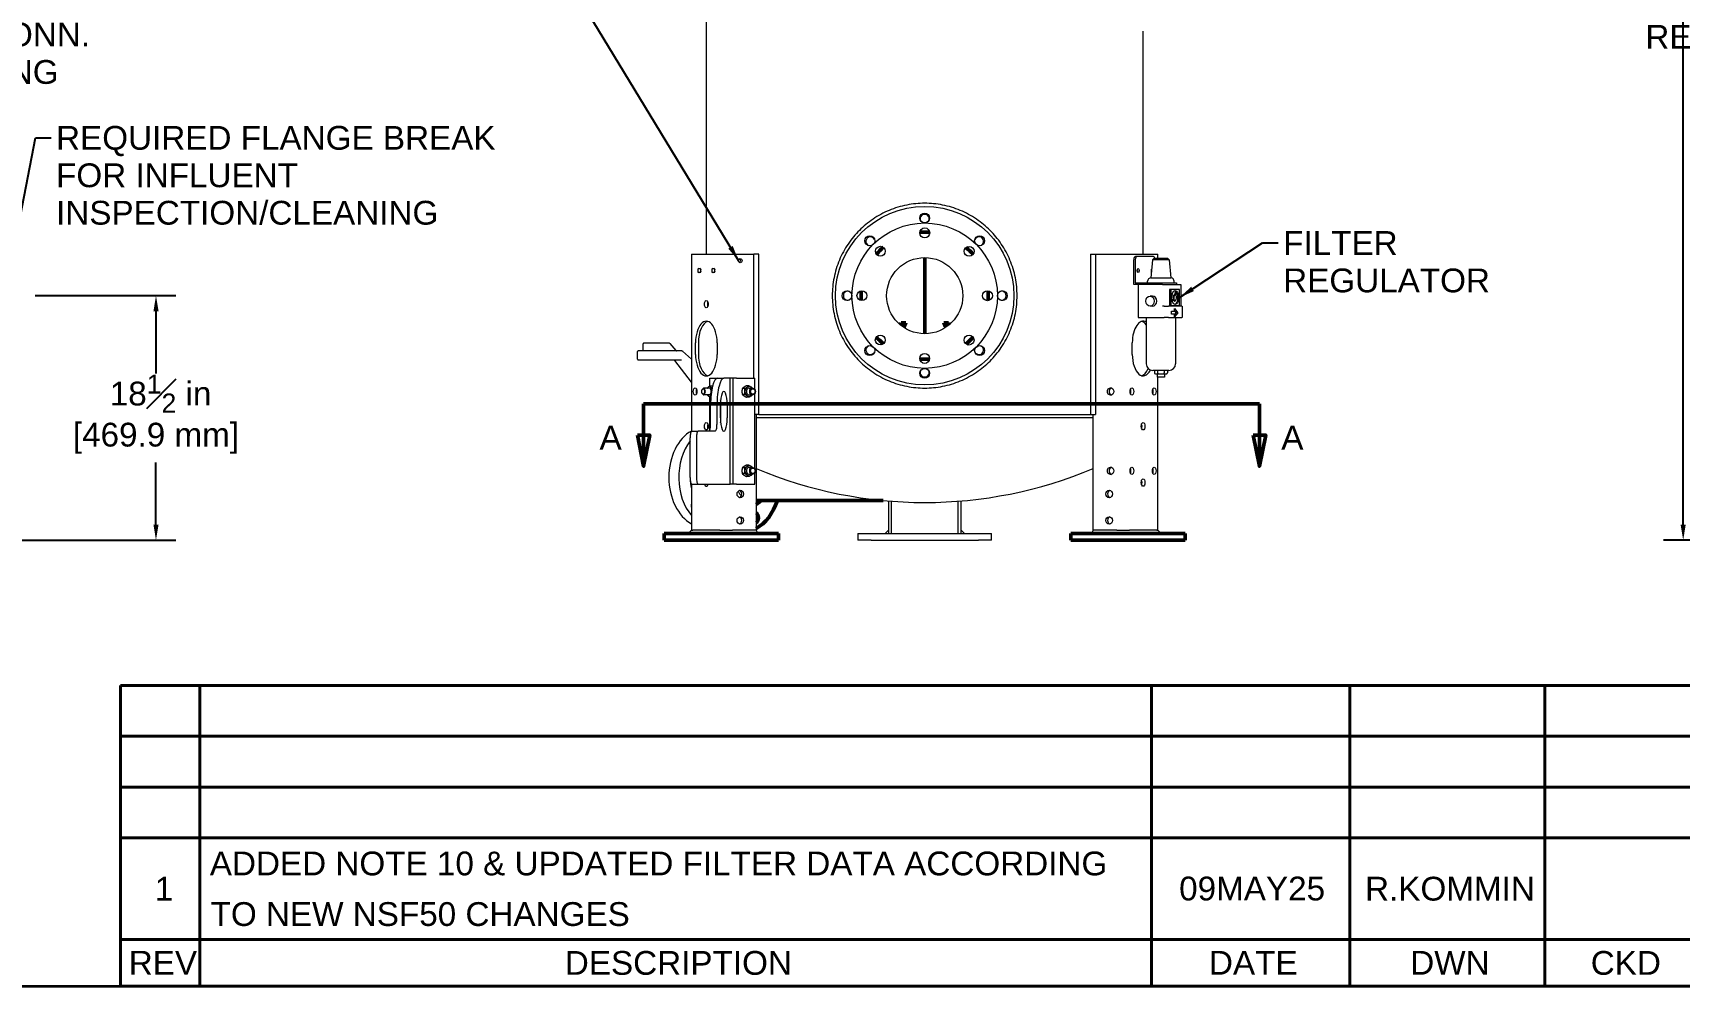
# Model space of a CAD drawing. Header units: inches. Extents: x 15 to 402, y 6 to 258.
# Drawn here: x 134 to 258.5, y 6 to 78.1 of the extents above; entities that cross this region are included whole.
import ezdxf

# ---------------------------------------------------------------- set-up
doc = ezdxf.new("R2010")
doc.units = ezdxf.units.IN
doc.header["$LTSCALE"] = 12
doc.header["$MEASUREMENT"] = 0
doc.linetypes.add('DOUBLE_DASH_CHAIN', pattern=[1.2403, 0.6614, -0.0827, 0.1654, -0.0827, 0.1654, -0.0827])
doc.layers.get('0').update_dxf_attribs({"lineweight": 25})
for name, color, linetype, lineweight in [('Border', 7, 'Continuous', 35), ('Dimension (ANSI)', 7, 'Continuous', 25), ('Section Line', 7, 'DOUBLE_DASH_CHAIN', 50), ('Symbol', 7, 'Continuous', 25), ('Symbol (ANSI)', 7, 'Continuous', 25), ('Visible (ANSI)', 7, 'Continuous', 50)]:
    doc.layers.add(name, color=color, linetype=linetype, lineweight=lineweight)
doc.styles.add('MEMCOR Medium', font='arial.ttf')
doc.dimstyles.new('Default (ANSI)', dxfattribs={"dimscale": 12, "dimtxt": 0.15, "dimasz": 0.098425, "dimexe": 0.125, "dimexo": 0.0625, "dimgap": 0.031496, "dimtad": 0, "dimtih": 1, "dimtoh": 1, "dimdec": 4, "dimrnd": 1e-08, "dimzin": 3, "dimdsep": 46, "dimlunit": 5, "dimtxsty": 'MEMCOR Medium', "dimcen": 0.09, "dimdle": 0.393701, "dimclrd": 256, "dimclre": 256, "dimclrt": 256, "dimadec": 0, "dimazin": 1, "dimtfac": 0.8, "dimtofl": 0, "dimtmove": 0, "dimatfit": 3, "dimfxl": 1, "dimfrac": 1, "dimtolj": 1, "dimtzin": 4, "dimlwd": -1, "dimlwe": -1, "dimarcsym": 0})
doc.dimstyles.new('Default (ANSI)$7', dxfattribs={"dimscale": 12, "dimtxt": 0.15, "dimasz": 0.098425, "dimexe": 0.125, "dimexo": 0.0625, "dimgap": 0.031496, "dimtad": 0, "dimtih": 1, "dimtoh": 1, "dimdec": 4, "dimrnd": 1e-08, "dimzin": 3, "dimdsep": 46, "dimlunit": 5, "dimtxsty": 'MEMCOR Medium', "dimcen": 0.09, "dimdle": 0.393701, "dimclrd": 256, "dimclre": 256, "dimclrt": 256, "dimadec": 0, "dimazin": 1, "dimtfac": 0.8, "dimtofl": 0, "dimtmove": 0, "dimatfit": 3, "dimfxl": 1, "dimfrac": 1, "dimtolj": 1, "dimtzin": 4, "dimlwd": -1, "dimlwe": -1, "dimarcsym": 0})

# ---------------------------------------------------------------- blocks, each defined once
blk = doc.blocks.new('Borders 22x34_D')
at = {"layer": 'Border'}
blk.add_line((1.25, 0.5), (33.5, 0.5), dxfattribs=at)
blk = doc.blocks.new('*D24')
at = {"layer": 'Defpoints', "color": 0, "transparency": 16777216}
for p in [(133.43, 58.24), (143.31, 58.24), (93.26, 39.74)]:
    blk.add_point(p, dxfattribs=at)
at = {"layer": 'Dimension (ANSI)', "transparency": 16777216}
for p, q in [((134.18, 58.24), (144.81, 58.24)), ((143.31, 57.05), (143.31, 52.36)), ((143.31, 40.92), (143.31, 45.62)), ((94.01, 39.74), (144.81, 39.74))]:
    blk.add_line(p, q, dxfattribs=at)
for points in [[(143.12, 57.05), (143.51, 57.05), (143.31, 58.24)], [(143.12, 40.92), (143.51, 40.92), (143.31, 39.74)]]:
    blk.add_solid(points, dxfattribs=at)
at = {"layer": 'Dimension (ANSI)', "transparency": 16777216, "char_height": 1.8, "attachment_point": 5, "style": 'MEMCOR Medium'}
for s, insert in [('\\A1; 18{\\H0.8x;\\S1#2;} in', (143.31, 50.83)), ('\\A1;[469.9 mm]', (143.31, 47.45))]:
    blk.add_mtext(s, dxfattribs=dict(at, insert=insert))
blk = doc.blocks.new('2dTransSection0')
at = {"layer": 'Section Line', "linetype": 'DOUBLE_DASH_CHAIN', "ltscale": 0.48389}
blk.add_line((15.017, 4.171), (18.899, 4.171), dxfattribs=at)
at = {"layer": 'Section Line', "linetype": 'Continuous'}
for p, q in [((15.017, 4.171), (15.298, 4.171)), ((15.017, 4.171), (15.017, 3.974)), ((18.618, 4.171), (18.899, 4.171)), ((18.899, 4.171), (18.899, 3.974)), ((14.978, 3.974), (15.017, 3.777)), ((15.056, 3.974), (14.978, 3.974)), ((15.017, 3.974), (15.017, 3.777)), ((15.017, 3.777), (15.056, 3.974)), ((18.86, 3.974), (18.899, 3.777)), ((18.939, 3.974), (18.86, 3.974)), ((18.899, 3.974), (18.899, 3.777)), ((18.899, 3.777), (18.939, 3.974))]:
    blk.add_line(p, q, dxfattribs=at)
at = {"layer": 'Section Line', "linetype": 'Continuous', "flags": 128}
for points in [[(14.978, 3.974), (15.017, 3.777), (15.056, 3.974), (14.978, 3.974)], [(18.86, 3.974), (18.899, 3.777), (18.939, 3.974), (18.86, 3.974)]]:
    blk.add_lwpolyline(points, dxfattribs=at)
at = {"layer": 'Section Line'}
for points in [[(14.978, 3.974), (15.017, 3.777), (15.056, 3.974), (14.978, 3.974)], [(18.86, 3.974), (18.899, 3.777), (18.939, 3.974), (18.86, 3.974)]]:
    blk.add_solid(points, dxfattribs=at)
at = {"layer": 'Section Line', "char_height": 0.15, "attachment_point": 7, "style": 'MEMCOR Medium'}
for insert in [(14.739, 3.883), (19.037, 3.883)]:
    blk.add_mtext('A', dxfattribs=dict(at, insert=insert))
blk = doc.blocks.new('*D27')
at = {"layer": 'Defpoints', "color": 0, "transparency": 16777216}
for p in [(306.86, 130.49), (258.85, 39.74), (286.66, 39.74)]:
    blk.add_point(p, dxfattribs=at)
at = {"layer": 'Dimension (ANSI)', "transparency": 16777216}
for p, q in [((306.11, 130.49), (257.35, 130.49)), ((258.85, 129.31), (258.85, 91.26)), ((258.85, 40.92), (258.85, 78.97)), ((285.91, 39.74), (257.35, 39.74))]:
    blk.add_line(p, q, dxfattribs=at)
for points in [[(258.65, 129.31), (259.04, 129.31), (258.85, 130.49)], [(258.65, 40.92), (259.04, 40.92), (258.85, 39.74)]]:
    blk.add_solid(points, dxfattribs=at)
at = {"layer": 'Dimension (ANSI)', "transparency": 16777216, "char_height": 1.8, "attachment_point": 5, "style": 'MEMCOR Medium'}
for s, insert in [('\\A1; \\fArial|b0|i0;90{\\H0.8x;\\S3#4;} in', (258.85, 86.96)), ('\\A1;[2305.2 mm]{\\P\\fArial|b0|i0;SHIPPING HEIGHT\\P\\fArial|b0|i0;REF.}', (258.85, 80.82))]:
    blk.add_mtext(s, dxfattribs=dict(at, insert=insert))
blk = doc.blocks.new('REVISION HISTORY')
at = {"layer": 'Symbol', "lineweight": 40}
for p, q in [((11.719, 2.395), (22.812, 2.395)), ((11.719, 2.395), (11.719, 0.794)), ((12.219, 2.395), (12.219, 0.794)), ((18.219, 2.395), (18.219, 0.794)), ((19.469, 2.395), (19.469, 0.794)), ((20.699, 2.395), (20.699, 0.794)), ((11.719, 2.075), (22.812, 2.075)), ((11.719, 1.755), (22.812, 1.755)), ((11.719, 1.434), (22.812, 1.434)), ((11.719, 0.794), (22.812, 0.794)), ((11.719, 0.5), (11.719, 0.794)), ((12.219, 0.5), (12.219, 0.794)), ((18.219, 0.5), (18.219, 0.794)), ((19.469, 0.5), (19.469, 0.794)), ((20.699, 0.5), (20.699, 0.794)), ((11.719, 0.5), (22.812, 0.5))]:
    blk.add_line(p, q, dxfattribs=at)
at = {"layer": 'Symbol', "char_height": 0.15, "attachment_point": 7, "style": 'MEMCOR Medium'}
for s, insert in [('ADDED NOTE 10 & UPDATED FILTER DATA ACCORDING ', (12.282, 1.196)), ('1', (11.935, 1.039)), ('09MAY25', (18.393, 1.038)), ('R.KOMMIN', (19.565, 1.037)), ('TO NEW NSF50 CHANGES', (12.287, 0.877)), ('REV', (11.771, 0.572)), ('DESCRIPTION', (14.52, 0.569)), ('DATE', (18.581, 0.572)), ('DWN', (19.85, 0.572)), ('CKD', (20.988, 0.569))]:
    blk.add_mtext(s, dxfattribs=dict(at, insert=insert))

msp = doc.modelspace()

# ---------------------------------------------------------------- linework, layer by layer
at = {"layer": 'Visible (ANSI)', "linetype": 'Continuous', "lineweight": 18}
for p, q in [((184.96658, 61.38586), (184.96658, 113.98586)), ((217.96721, 78.23586), (217.96721, 61.38586)), ((183.82425, 61.38586), (183.91669, 61.38586)), ((183.82425, 61.38586), (183.82425, 47.97779)), ((183.91669, 61.38586), (185.97669, 61.38586)), ((185.97669, 61.38586), (186.91925, 61.38586)), ((186.91925, 61.38586), (188.53556, 61.38586)), ((188.91285, 61.38586), (188.53556, 61.38586)), ((188.53556, 51.98586), (188.53556, 61.38586)), ((188.91285, 49.23586), (188.91285, 61.38586)), ((214.02094, 61.38586), (214.39824, 61.38586)), ((214.02094, 61.38586), (214.02094, 49.23586)), ((214.39824, 61.38586), (216.01454, 61.38586)), ((214.39824, 61.38586), (214.39824, 49.23586)), ((216.01454, 61.38586), (216.9571, 61.38586)), ((216.9571, 61.38586), (219.0171, 61.38586)), ((217.5191, 61.19836), (217.41085, 61.19836)), ((218.7691, 61.19836), (217.5191, 61.19836)), ((218.83489, 61.07336), (218.69951, 60.9488)), ((218.83489, 61.07336), (219.83489, 61.07336)), ((219.0171, 61.38586), (219.10954, 61.38586)), ((219.10954, 61.07336), (219.10954, 61.38586)), ((219.83489, 61.07336), (219.97027, 60.9488)), ((184.36919, 60.29086), (184.46419, 60.29086)), ((184.46419, 59.98086), (184.36919, 59.98086)), ((185.42919, 60.29086), (185.52419, 60.29086)), ((185.52419, 59.98086), (185.42919, 59.98086)), ((217.28585, 59.07336), (217.28585, 60.94836)), ((217.3941, 60.94836), (217.3941, 59.19836)), ((218.69951, 60.9488), (218.58489, 59.57336)), ((219.97027, 60.9488), (218.69951, 60.9488)), ((219.97027, 60.9488), (220.08489, 59.57336)), ((218.26013, 59.07336), (217.28585, 59.07336)), ((217.3941, 59.19836), (218.26013, 59.19836)), ((217.62736, 59.07336), (217.62736, 56.57336)), ((218.26013, 59.19836), (220.51013, 59.19836)), ((219.1032, 59.07336), (218.26013, 59.07336)), ((218.33489, 59.19836), (218.33489, 59.32336)), ((218.58489, 59.57336), (220.08489, 59.57336)), ((219.46766, 59.07336), (219.1032, 59.07336)), ((219.46766, 59.07336), (219.80917, 59.07336)), ((219.80917, 59.07336), (220.30917, 59.07336)), ((219.98089, 58.69717), (219.98089, 57.49537)), ((220.08915, 58.69717), (219.98089, 58.69717)), ((220.74569, 58.69717), (220.08915, 58.69717)), ((220.08915, 58.69717), (220.08915, 57.49537)), ((220.30917, 59.07336), (220.80917, 59.07336)), ((220.33489, 59.19836), (220.33489, 59.32336)), ((220.51013, 59.19836), (220.51013, 59.07336)), ((220.74569, 57.49537), (220.74569, 58.69717)), ((220.80917, 59.07336), (220.84266, 59.07336)), ((220.84266, 59.07336), (220.84266, 57.45317)), ((218.70989, 58.19836), (218.51339, 58.19836)), ((218.70989, 57.44836), (218.51339, 57.44836)), ((219.57591, 57.45317), (219.46766, 57.45317)), ((219.57591, 57.45317), (219.91742, 57.45317)), ((220.91742, 57.45317), (219.91742, 57.45317)), ((220.08915, 57.49537), (219.98089, 57.49537)), ((220.08915, 57.49537), (220.74569, 57.49537)), ((220.2574, 57.90263), (220.27817, 57.96872)), ((220.2574, 57.90263), (220.31153, 57.90263)), ((220.36971, 57.80959), (220.2574, 57.90263)), ((220.27817, 57.96872), (220.3323, 57.96872)), ((220.31153, 57.90263), (220.3323, 57.96872)), ((220.42383, 57.80959), (220.31153, 57.90263)), ((220.36329, 58.30899), (220.41742, 58.30899)), ((220.36971, 57.80959), (220.42383, 57.80959)), ((220.3851, 58.30899), (220.45038, 58.51675)), ((220.43251, 57.8857), (220.42383, 57.80959)), ((220.43796, 58.30499), (220.5045, 58.51675)), ((220.45038, 58.51675), (220.5045, 58.51675)), ((220.5045, 58.51675), (220.47669, 58.27291)), ((220.91742, 57.45317), (220.95091, 57.45317)), ((220.95091, 57.45317), (220.95091, 56.57336)), ((217.62736, 56.57336), (219.57591, 56.57336)), ((218.22711, 56.57336), (218.22711, 53.07336)), ((219.91742, 56.57336), (219.57591, 56.57336)), ((219.91742, 56.57336), (220.91742, 56.57336)), ((220.13114, 56.82878), (220.13114, 57.06795)), ((220.13114, 57.06795), (220.35448, 57.06795)), ((220.35448, 56.82878), (220.13114, 56.82878)), ((220.35448, 57.06795), (220.35448, 57.25576)), ((220.35448, 57.25576), (220.60827, 56.94836)), ((220.50002, 56.94836), (220.35448, 57.12464)), ((220.60827, 56.94836), (220.35448, 56.64097)), ((220.35448, 56.77209), (220.50002, 56.94836)), ((220.35448, 56.64097), (220.35448, 56.82878)), ((220.44267, 56.57336), (220.44267, 53.07336)), ((220.60827, 56.94836), (220.50002, 56.94836)), ((220.95091, 56.57336), (220.91742, 56.57336)), ((179.71781, 53.94471), (179.71781, 53.49471)), ((180.37532, 54.06971), (179.82377, 54.06971)), ((180.16031, 54.08971), (180.16031, 54.58471)), ((180.58215, 54.64471), (180.21445, 54.64471)), ((183.0893, 54.06971), (180.37532, 54.06971)), ((182.16105, 54.64471), (180.58215, 54.64471)), ((182.66335, 54.07682), (182.20072, 54.6258)), ((183.82425, 53.43216), (183.15469, 54.04362)), ((184.13169, 53.79586), (184.13169, 54.67586)), ((184.3482, 54.67586), (184.3482, 53.79586)), ((185.76169, 54.67586), (185.76169, 53.79586)), ((217.1721, 53.79586), (217.1721, 54.67586)), ((179.82377, 53.36971), (180.37532, 53.36971)), ((180.37532, 53.36971), (183.08053, 53.36971)), ((183.82425, 51.68981), (182.5704, 53.34374)), ((219.94267, 52.57336), (218.72711, 52.57336)), ((218.84297, 52.57336), (218.84297, 52.38586)), ((218.91514, 52.32336), (219.12501, 52.32336)), ((219.05364, 52.32336), (219.05364, 52.07336)), ((219.08893, 52.57336), (219.08893, 52.38586)), ((219.12501, 52.32336), (219.54477, 52.32336)), ((219.54477, 52.32336), (219.75464, 52.32336)), ((219.58085, 52.57336), (219.58085, 52.38586)), ((219.61614, 52.32336), (219.61614, 52.07336)), ((219.82681, 52.57336), (219.82681, 52.38586)), ((184.65163, 51.15148), (184.67888, 51.19001)), ((185.18828, 51.23586), (184.75103, 51.23586)), ((185.20119, 51.98586), (185.78855, 51.98586)), ((185.20119, 51.40696), (185.20119, 51.98586)), ((185.21721, 51.41888), (185.42746, 51.41888)), ((185.78855, 51.98586), (186.27152, 51.98586)), ((186.74979, 51.98586), (186.27152, 51.98586)), ((186.98438, 51.98586), (186.74979, 51.98586)), ((186.74979, 43.98586), (186.74979, 51.98586)), ((187.23061, 51.98586), (186.98438, 51.98586)), ((186.98438, 43.98586), (186.98438, 51.98586)), ((187.23061, 51.98586), (188.61625, 51.98586)), ((187.84923, 51.20237), (187.65872, 51.20237)), ((188.17399, 51.41888), (187.98348, 51.41888)), ((188.19069, 51.23586), (188.44314, 51.23586)), ((188.61625, 51.136), (188.61625, 51.98586)), ((219.61614, 52.07336), (219.05364, 52.07336)), ((219.10954, 40.48586), (219.10954, 52.07336)), ((184.65163, 50.82025), (184.67888, 50.78172)), ((185.18828, 50.73586), (184.75103, 50.73586)), ((185.20119, 48.04221), (185.20119, 50.56477)), ((185.21721, 50.55285), (185.29215, 50.55285)), ((185.27092, 48.48586), (185.27092, 49.98586)), ((185.75388, 49.98586), (185.75388, 48.48586)), ((186.0127, 48.98586), (186.0127, 49.98586)), ((186.04737, 48.98586), (186.04737, 49.98586)), ((186.53034, 49.98586), (186.53034, 48.98586)), ((187.84923, 50.76936), (187.65872, 50.76936)), ((188.17399, 50.55285), (187.98348, 50.55285)), ((188.19069, 50.73586), (188.44314, 50.73586)), ((188.61625, 45.136), (188.61625, 50.83573)), ((188.91285, 49.23586), (188.61625, 49.23586)), ((188.71717, 49.23586), (188.71717, 40.48586)), ((214.21662, 48.99086), (188.71717, 48.99086)), ((188.91285, 49.23586), (214.02094, 49.23586)), ((214.02094, 49.23586), (214.39824, 49.23586)), ((214.21662, 40.48586), (214.21662, 49.23586)), ((183.718, 44.48586), (183.718, 47.48586)), ((183.84741, 47.98586), (184.33037, 47.98586)), ((184.20096, 47.48586), (184.20096, 44.48586)), ((185.62447, 47.98586), (184.33037, 47.98586)), ((187.84923, 45.20237), (187.65872, 45.20237)), ((188.17399, 45.41888), (187.98348, 45.41888)), ((188.19069, 45.23586), (188.44314, 45.23586)), ((188.61625, 43.98586), (188.61625, 44.83573)), ((183.82425, 43.99394), (183.82425, 40.48586)), ((183.84741, 43.98586), (184.33037, 43.98586)), ((184.33037, 43.98586), (186.74979, 43.98586)), ((186.98438, 43.98586), (186.74979, 43.98586)), ((187.23061, 43.98586), (186.98438, 43.98586)), ((187.23061, 43.98586), (188.61625, 43.98586)), ((187.84923, 44.76936), (187.65872, 44.76936)), ((188.17399, 44.55285), (187.98348, 44.55285)), ((188.19069, 44.73586), (188.44314, 44.73586)), ((198.7169, 42.70131), (198.7169, 40.23586)), ((198.9669, 40.23586), (198.9669, 42.68125)), ((203.9669, 42.68125), (203.9669, 40.23586)), ((204.2169, 40.23586), (204.2169, 42.70131)), ((183.82425, 40.48586), (183.57425, 40.23586)), ((183.82425, 40.48586), (183.91669, 40.48586)), ((185.97669, 40.48586), (183.91669, 40.48586)), ((185.97669, 40.48586), (186.91925, 40.48586)), ((188.71717, 40.48586), (186.91925, 40.48586)), ((188.71717, 40.48586), (188.84217, 40.23586)), ((196.4094, 40.23586), (197.4094, 40.23586)), ((196.4094, 40.23586), (196.4094, 39.73586)), ((197.4094, 40.23586), (205.5294, 40.23586)), ((198.7169, 40.48586), (198.4669, 40.23586)), ((198.7169, 40.48586), (198.7169, 40.23586)), ((204.2169, 40.48586), (204.4669, 40.23586)), ((204.2169, 40.23586), (204.2169, 40.48586)), ((205.5294, 40.23586), (206.5294, 40.23586)), ((206.5294, 39.73586), (206.5294, 40.23586)), ((214.21662, 40.48586), (214.09162, 40.23586)), ((216.01454, 40.48586), (214.21662, 40.48586)), ((216.01454, 40.48586), (216.9571, 40.48586)), ((219.0171, 40.48586), (216.9571, 40.48586)), ((219.0171, 40.48586), (219.10954, 40.48586)), ((219.10954, 40.48586), (219.35954, 40.23586)), ((197.4094, 39.73586), (196.4094, 39.73586)), ((197.4094, 39.73586), (205.5294, 39.73586)), ((206.5294, 39.73586), (205.5294, 39.73586))]:
    msp.add_line(p, q, dxfattribs=at)
at = {"layer": 'Visible (ANSI)'}
for p, q in [((201.4669, 61.11636), (201.4669, 55.35536)), ((201.4669, 55.35536), (201.4669, 61.11636)), ((199.69047, 56.17058), (200.04614, 56.17058)), ((199.69047, 56.17058), (199.75719, 56.11601)), ((200.02343, 56.11601), (199.75719, 56.11601)), ((202.91438, 56.17058), (203.27006, 56.17058)), ((203.20334, 56.11601), (202.9371, 56.11601)), ((203.27006, 56.17058), (203.20334, 56.11601)), ((188.71717, 42.73586), (198.33313, 42.73586)), ((181.75306, 40.23586), (181.88704, 40.23586)), ((181.75306, 39.73586), (181.75306, 40.23586)), ((181.88704, 40.23586), (185.94704, 40.23586)), ((185.94704, 40.23586), (187.31306, 40.23586)), ((187.31306, 40.23586), (189.91114, 40.23586)), ((189.91114, 40.23586), (190.41114, 40.23586)), ((190.41114, 39.73586), (190.41114, 40.23586)), ((212.52015, 40.23586), (213.02015, 40.23586)), ((212.52015, 39.73586), (212.52015, 40.23586)), ((213.02015, 40.23586), (215.61823, 40.23586)), ((215.61823, 40.23586), (216.98426, 40.23586)), ((216.98426, 40.23586), (221.04426, 40.23586)), ((221.04426, 40.23586), (221.17823, 40.23586)), ((221.17823, 39.73586), (221.17823, 40.23586)), ((181.88704, 39.73586), (181.75306, 39.73586)), ((181.88704, 39.73586), (185.94704, 39.73586)), ((187.31306, 39.73586), (185.94704, 39.73586)), ((187.31306, 39.73586), (189.91114, 39.73586)), ((190.41114, 39.73586), (189.91114, 39.73586)), ((213.02015, 39.73586), (212.52015, 39.73586)), ((213.02015, 39.73586), (215.61823, 39.73586)), ((216.98426, 39.73586), (215.61823, 39.73586)), ((216.98426, 39.73586), (221.04426, 39.73586)), ((221.17823, 39.73586), (221.04426, 39.73586))]:
    msp.add_line(p, q, dxfattribs=at)
at = {"layer": 'Visible (ANSI)', "linetype": 'Continuous', "lineweight": 18}
for centre, radius in [((201.4669, 58.23586), 6.75), ((201.4669, 58.23586), 5.5), ((201.4669, 64.11086), 0.375), ((197.31265, 62.39012), 0.375), ((201.47022, 62.98586), 0.375), ((205.62115, 62.39012), 0.375), ((198.11049, 61.59697), 0.375), ((201.4669, 58.23586), 2.8805), ((204.828, 61.59227), 0.375), ((195.5919, 58.23586), 0.375), ((196.7169, 58.23919), 0.375), ((206.2169, 58.23254), 0.375), ((207.3419, 58.23586), 0.375), ((198.10579, 54.87946), 0.375), ((204.8233, 54.87476), 0.375), ((197.31265, 54.08161), 0.375), ((201.46358, 53.48586), 0.375), ((205.62115, 54.08161), 0.375), ((201.4669, 52.36086), 0.375)]:
    msp.add_circle(centre, radius, dxfattribs=at)
for centre, radius, start, end in [((201.4669, 64.04286), 0.34449, 338.2919622, 201.7080378), ((197.36073, 62.34203), 0.34449, 23.2919622, 246.7080378), ((205.57307, 62.34203), 0.34449, 293.2919622, 156.7080378), ((195.6599, 58.23586), 0.34449, 68.2919622, 291.7080378), ((207.2739, 58.23586), 0.34449, 248.2919622, 111.7080378), ((218.58489, 59.32336), 0.25, 90, 180), ((220.08489, 59.32336), 0.25, 0, 90), ((180.14031, 54.08971), 0.02, 270, 0), ((182.67865, 54.08971), 0.02, 220.1207402, 270), ((197.36073, 54.12969), 0.34449, 113.2919622, 336.7080378), ((205.57307, 54.12969), 0.34449, 203.2919622, 66.7080378), ((201.4669, 52.42886), 0.34449, 158.2919622, 21.7080378), ((218.72711, 53.07336), 0.5, 180, 270), ((219.94267, 53.07336), 0.5, 270, 0), ((201.4669, 75.39586), 32.81, 247.1330448, 292.8669552)]:
    msp.add_arc(centre, radius, start, end, dxfattribs=at)
at = {"layer": 'Visible (ANSI)'}
for start, end in [(85.5277962, 94.3920622), (130.5277962, 139.3920622), (40.5277962, 49.3920622), (175.5277962, 184.3920622), (355.5277962, 4.3920622), (220.5277962, 229.3920622), (310.5277962, 319.3920622), (265.5277962, 274.3920622)]:
    msp.add_arc((201.4669, 58.23586), 4.8125, start, end, dxfattribs=at)
at = {"layer": 'Visible (ANSI)', "linetype": 'Continuous', "lineweight": 18}
for centre, major_axis, ratio in [((187.51426, 60.88586), (0, -0.155), 0.866025404), ((217.61285, 60.13586), (0, -0.15625), 0.5), ((220.41742, 58.09627), (0, 0.52038), 0.5), ((184.94669, 57.59586), (0, -0.28), 0.5), ((218.51339, 57.82336), (0, 0.375), 0.866025404), ((184.10069, 50.98586), (0, -0.28), 0.5), ((184.71016, 50.98586), (0, 0.20282), 0.5), ((188.44314, 50.98586), (0, -0.25), 0.866025404), ((188.46673, 50.98586), (0, -0.20281), 0.866025404), ((215.52957, 50.98586), (0, 0.28), 0.866025404), ((217.1411, 50.98586), (0, -0.28), 0.5), ((218.8331, 50.98586), (0, -0.28), 0.5), ((184.94669, 48.35486), (0, -0.28), 0.5), ((217.9871, 48.35486), (0, -0.28), 0.5), ((188.44314, 44.98586), (0, -0.25), 0.866025404), ((188.46673, 44.98586), (0, -0.20281), 0.866025404), ((215.52957, 44.98586), (0, 0.28), 0.866025404), ((217.1411, 44.98586), (0, -0.28), 0.5), ((218.8331, 44.98586), (0, -0.28), 0.5), ((217.9871, 44.09186), (0, -0.28), 0.5), ((187.51426, 43.23186), (0, -0.28), 0.866025404), ((215.41953, 43.23186), (0, -0.28), 0.866025404), ((187.51426, 41.23186), (0, -0.28), 0.866025404), ((215.41953, 41.23186), (0, -0.28), 0.866025404)]:
    msp.add_ellipse(centre, major_axis=major_axis, ratio=ratio, dxfattribs=at)
for centre, major_axis, ratio, start_param, end_param in [((187.38926, 60.88586), (0, 0.155), 0.866025404, 3.625910827, 5.798867134), ((217.41085, 60.94836), (0, 0.25), 0.5, 0, 1.570796327), ((217.5191, 60.94836), (0, 0.25), 0.5, 0, 1.570796327), ((218.7691, 60.94836), (0, 0.25), 0.5, 5.235987756, 6.283185307), ((184.36919, 60.13586), (0, -0.155), 0.5, 3.141592654, 6.283185307), ((184.46419, 60.13586), (0, 0.155), 0.5, 3.141592654, 6.283185307), ((184.5857, 60.13586), (0, -0.155), 0.5, 4.042534369, 5.382243592), ((185.42919, 60.13586), (0, -0.155), 0.5, 3.141592654, 6.283185307), ((185.52419, 60.13586), (0, 0.155), 0.5, 3.141592654, 6.283185307), ((185.6457, 60.13586), (0, -0.155), 0.5, 4.042534369, 5.382243592), ((217.5046, 60.13586), (0, -0.155), 0.5, 0.765102312, 2.376490342), ((217.5046, 60.13586), (0, 0.15625), 0.5, 3.90698548, 5.517792481), ((218.67535, 60.13586), (0, 0.15625), 0.5, 0.417648284, 2.393647015), ((218.5646, 60.13586), (0, -0.155), 0.5, 1.951221971, 2.353696836), ((218.5646, 60.13586), (0, -0.155), 0.5, 0.787895818, 0.860073327), ((218.5671, 60.13586), (0, 0.15625), 0.5, 5.162841956, 5.517792481), ((218.5671, 60.13586), (0, 0.15625), 0.5, 3.90698548, 3.93163865), ((220.36329, 58.09627), (0, -0.52038), 0.5, 0.104201478, 3.037391176), ((185.1632, 57.59586), (0, -0.28), 0.5, 4.025522722, 5.399255239), ((218.70989, 57.82336), (0, 0.375), 0.866025404, 3.141592654, 6.283185307), ((220.36329, 58.09627), (0, 0.21272), 0.5, 0, 2.213798072), ((220.41742, 58.09627), (0, 0.21272), 0.5, 6.088823721, 8.496983379), ((220.41742, 58.09627), (0, -0.21272), 0.5, 0.142396418, 2.550556077), ((184.94669, 54.67586), (0, 1.63), 0.5, 4.71238898, 7.853981634), ((185.1632, 54.67586), (0, 1.63), 0.5, 0.133219685, 1.570796327), ((217.9871, 54.67586), (0, 1.63), 0.5, 5.98426134, 7.853981634), ((217.77059, 54.67586), (0, 1.63), 0.5, 5.688625655, 6.149965622), ((184.94669, 53.79586), (0, -1.63), 0.5, 4.71238898, 7.853981634), ((185.1632, 53.79586), (0, -1.63), 0.5, 4.71238898, 6.149965622), ((217.9871, 53.79586), (0, -1.63), 0.5, 4.71238898, 7.037212414), ((217.77059, 53.79586), (0, -1.63), 0.5, 0.133219685, 0.844608345), ((218.91514, 52.38586), (0.07217, 0), 0.866025404, 3.141592654, 4.71238898), ((219.12501, 52.38586), (0, -0.0625), 0.577350269, 4.71238898, 6.283185307), ((219.54477, 52.38586), (0, -0.0625), 0.577350269, 0, 1.570796327), ((219.75464, 52.38586), (-0.07217, 0), 0.866025404, 1.570796327, 3.141592654), ((184.3172, 50.98586), (0, -0.28), 0.5, 4.025522722, 5.399255239), ((184.75103, 50.98586), (0, -0.25), 0.5, 5.667839495, 10.040123773), ((185.18821, 50.98586), (0, -0.375), 0.5, 3.665191429, 3.982661324), ((185.18821, 50.98586), (0, 0.375), 0.5, 5.759586532, 6.806784083), ((185.18821, 50.98586), (0, -0.25014), 0.5, 6.250227729, 9.457735539), ((185.78855, 49.98586), (0, 2), 0.258819045, 0, 1.570796327), ((185.18821, 50.98586), (0, 0.375), 0.5, 5.086731309, 5.759586532), ((186.27152, 49.98586), (0, 2), 0.258819045, 0, 1.570796327), ((188.19073, 50.98586), (0, -0.375), 0.866025404, 3.665191429, 4.71238898), ((188.19073, 50.98586), (0, 0.25014), 0.866025404, 6.250227729, 9.457735539), ((188.19073, 50.98586), (0, 0.375), 0.866025404, 5.759586532, 6.806784083), ((188.19073, 50.98586), (0, 0.375), 0.866025404, 5.442116637, 5.759586532), ((215.65457, 50.98586), (0, 0.28), 0.866025404, 0.260688299, 2.880904355), ((216.92459, 50.98586), (0, 0.28), 0.5, 4.025522722, 5.399255239), ((218.61659, 50.98586), (0, 0.28), 0.5, 4.025522722, 5.399255239), ((185.18821, 50.98586), (0, -0.375), 0.5, 5.442116637, 5.759586532), ((185.18821, 50.98586), (0, -0.375), 0.5, 5.759586532, 6.806784083), ((185.18821, 50.98586), (0, 0.375), 0.5, 3.665191429, 3.808402678), ((186.27152, 49.98586), (0, 1), 0.258819045, 4.71238898, 7.853981634), ((185.78855, 49.98586), (0, 1), 0.258819045, 4.71238898, 5.080489063), ((188.19073, 50.98586), (0, -0.375), 0.866025404, 4.71238898, 5.759586532), ((188.19073, 50.98586), (0, -0.375), 0.866025404, 5.759586532, 6.806784083), ((188.19073, 50.98586), (0, 0.375), 0.866025404, 3.665191429, 3.982661324), ((186.27152, 48.98586), (0, -1), 0.258819045, 4.71238898, 7.853981634), ((185.78855, 48.98586), (0, 1), 0.258819045, 4.344288898, 4.71238898), ((184.76256, 44.48586), (0, -3.75), 0.707106781, 3.503285802, 5.921492158), ((183.84741, 47.48586), (0, 0.5), 0.258819045, 0, 1.570796327), ((184.33037, 47.48586), (0, 0.5), 0.258819045, 0, 1.570796327), ((185.1632, 48.35486), (0, -0.28), 0.5, 4.025522722, 5.399255239), ((185.14151, 48.48586), (0, -0.5), 0.258819045, 0, 1.570796327), ((185.62447, 48.48586), (0, -0.5), 0.258819045, 0, 1.570796327), ((217.77059, 48.35486), (0, 0.28), 0.5, 4.025522722, 5.399255239), ((185.51386, 44.48586), (0, 3.75), 0.707106781, 0.744033569, 2.450743741), ((188.19073, 44.98586), (0, -0.375), 0.866025404, 3.665191429, 4.71238898), ((188.19073, 44.98586), (0, -0.375), 0.866025404, 4.71238898, 5.759586532), ((188.19073, 44.98586), (0, 0.25014), 0.866025404, 6.250227729, 9.457735539), ((188.19073, 44.98586), (0, 0.375), 0.866025404, 5.759586532, 6.806784083), ((188.19073, 44.98586), (0, 0.375), 0.866025404, 5.442116637, 5.759586532), ((215.65457, 44.98586), (0, 0.28), 0.866025404, 0.260688299, 2.880904355), ((216.92459, 44.98586), (0, 0.28), 0.5, 4.025522722, 5.399255239), ((218.61659, 44.98586), (0, 0.28), 0.5, 4.025522722, 5.399255239), ((183.84741, 44.48586), (0, -0.5), 0.258819045, 4.71238898, 6.283185307), ((185.5417, 44.48586), (0, 2.57874), 0.707106781, 1.588467951, 1.913438235), ((184.33037, 44.48586), (0, -0.5), 0.258819045, 4.71238898, 6.283185307), ((184.94669, 44.09186), (0, -0.28), 0.5, 5.100641342, 7.465729273), ((185.1632, 44.09186), (0, -0.28), 0.5, 5.100641342, 5.399255239), ((188.19073, 44.98586), (0, -0.375), 0.866025404, 5.759586532, 6.806784083), ((188.19073, 44.98586), (0, 0.375), 0.866025404, 3.665191429, 3.982661324), ((217.77059, 44.09186), (0, 0.28), 0.5, 4.025522722, 5.399255239), ((184.01386, 42.36454), (0, 0.3125), 0.707106781, 1.031509209, 2.110083445), ((188.33946, 44.48586), (0, 1.75), 0.707106781, 2.213639061, 2.497560536), ((187.38926, 43.23186), (0, -0.28), 0.866025404, 0.260688299, 2.880904355), ((188.07429, 44.48586), (0, 2.125), 0.707106781, 3.583698742, 3.744784059), ((215.54453, 43.23186), (0, 0.28), 0.866025404, 0.260688299, 2.880904355), ((187.38926, 41.23186), (0, -0.28), 0.866025404, 0.260688299, 2.880904355), ((215.54453, 41.23186), (0, 0.28), 0.866025404, 0.260688299, 2.880904355)]:
    msp.add_ellipse(centre, major_axis=major_axis, ratio=ratio, start_param=start_param, end_param=end_param, dxfattribs=at)
at = {"layer": 'Visible (ANSI)'}
for centre, major_axis, start_param, end_param in [((197.16557, 58.23586), (0, 4.125), 4.145412297, 4.188012142), ((197.16557, 58.23586), (0, -4.234), 1.005081433, 1.046419488), ((197.52124, 58.23586), (0, -4.125), 0.946955, 1.046419488), ((205.43928, 58.23586), (0, 4.125), 2.095173166, 2.190690673), ((205.79496, 58.23586), (0, 4.234), 2.095173166, 2.132156355), ((205.79496, 58.23586), (0, -4.125), 5.236765819, 5.274690536), ((187.67832, 44.48586), (0, -4.125), 0.364157388, 1.132671198), ((188.07429, 44.48586), (0, 2.24124), 3.559287022, 3.816415668), ((188.57399, 41.42782), (0, -0.4375), 0.481180494, 2.66041216)]:
    msp.add_ellipse(centre, major_axis=major_axis, ratio=0.707106781, start_param=start_param, end_param=end_param, dxfattribs=at)
at = {"layer": 'Visible (ANSI)', "linetype": 'Continuous', "lineweight": 18}
for points, knots in [([(194.79151, 56.16128), (194.85646, 55.95263), (194.93111, 55.74673), (195.19427, 55.1157), (195.41636, 54.70535), (195.92749, 53.94769), (196.21658, 53.60037), (196.831, 52.98594), (197.17813, 52.6969), (197.93588, 52.18561), (198.34652, 51.96332), (199.20617, 51.60482), (199.65596, 51.46834), (200.56394, 51.28867), (201.02215, 51.24553), (201.91165, 51.24553), (202.36985, 51.28867), (203.27783, 51.46834), (203.72763, 51.60482), (204.58727, 51.96332), (204.99791, 52.18561), (205.75567, 52.6969), (206.10279, 52.98594), (206.71722, 53.60037), (207.00631, 53.94769), (207.51743, 54.70535), (207.73952, 55.1157), (208.09778, 55.97475), (208.23424, 56.42425), (208.36905, 57.10516), (208.40246, 57.33323), (208.44654, 57.78725), (208.45723, 58.0132), (208.45723, 58.45853), (208.44654, 58.68448), (208.40246, 59.1385), (208.36905, 59.36656), (208.23424, 60.04747), (208.09778, 60.49697), (207.73952, 61.35603), (207.51743, 61.76638), (207.00631, 62.52404), (206.71722, 62.87136), (206.10279, 63.48578), (205.75567, 63.77482), (204.99791, 64.28612), (204.58727, 64.50841), (203.72763, 64.8669), (203.27783, 65.00339), (202.36985, 65.18306), (201.91165, 65.22619), (201.02215, 65.22619), (200.56394, 65.18306), (199.65596, 65.00339), (199.20617, 64.8669), (198.34652, 64.50841), (197.93588, 64.28612), (197.17813, 63.77482), (196.831, 63.48578), (196.21658, 62.87136), (195.92749, 62.52404), (195.41636, 61.76638), (195.19427, 61.35603), (194.83601, 60.49697), (194.69956, 60.04747), (194.56474, 59.36656), (194.53134, 59.1385), (194.48725, 58.68448), (194.47657, 58.45853), (194.47657, 58.23586)], [5.194896815, 5.194896815, 5.194896815, 5.194896815, 6.786843613, 6.786843613, 10.180265419, 10.180265419, 13.573687226, 13.573687226, 16.962699016, 16.962699016, 20.351710806, 20.351710806, 23.740722596, 23.740722596, 27.129734386, 27.129734386, 30.518746176, 30.518746176, 33.907757966, 33.907757966, 37.296769756, 37.296769756, 40.685781546, 40.685781546, 44.079203353, 44.079203353, 47.472625159, 47.472625159, 50.866046965, 50.866046965, 52.562757869, 52.562757869, 54.259468772, 54.259468772, 55.956179675, 55.956179675, 57.652890578, 57.652890578, 61.046312385, 61.046312385, 64.439734191, 64.439734191, 67.833155998, 67.833155998, 71.222167788, 71.222167788, 74.611179578, 74.611179578, 78.000191368, 78.000191368, 81.389203158, 81.389203158, 84.778214948, 84.778214948, 88.167226738, 88.167226738, 91.556238528, 91.556238528, 94.945250318, 94.945250318, 98.338672124, 98.338672124, 101.732093931, 101.732093931, 105.125515737, 105.125515737, 106.822226641, 106.822226641, 108.518937544, 108.518937544, 108.518937544, 108.518937544]), ([(194.47657, 58.23586), (194.47657, 58.0132), (194.48725, 57.78725), (194.53134, 57.33323), (194.56474, 57.10516), (194.65739, 56.63721), (194.71823, 56.39748), (194.79151, 56.16128)], [108.518937544, 108.518937544, 108.518937544, 108.518937544, 110.215648447, 110.215648447, 111.91235935, 111.91235935, 113.713834359, 113.713834359, 113.713834359, 113.713834359]), ([(179.82377, 54.06971), (179.81332, 54.06971), (179.80288, 54.06788), (179.78307, 54.06103), (179.77379, 54.05587), (179.75642, 54.04267), (179.74868, 54.03434), (179.73551, 54.01575), (179.73028, 54.00538), (179.72254, 53.98393), (179.72002, 53.97285), (179.71813, 53.95603), (179.71781, 53.95037), (179.71781, 53.94471)], [4.71238898, 4.71238898, 4.71238898, 4.71238898, 4.952223352, 4.952223352, 5.205464091, 5.205464091, 5.496806774, 5.496806774, 5.81096604, 5.81096604, 6.125125305, 6.125125305, 6.283185307, 6.283185307, 6.283185307, 6.283185307]), ([(180.21445, 54.64471), (180.20901, 54.64471), (180.20359, 54.64379), (180.19336, 54.64039), (180.18861, 54.63785), (180.17983, 54.63149), (180.17598, 54.62754), (180.16935, 54.61876), (180.16674, 54.61386), (180.16287, 54.60395), (180.16161, 54.59892), (180.16051, 54.59082), (180.16031, 54.58776), (180.16031, 54.58471)], [4.71238898, 4.71238898, 4.71238898, 4.71238898, 4.943144262, 4.943144262, 5.186041427, 5.186041427, 5.46487096, 5.46487096, 5.779030226, 5.779030226, 6.093189491, 6.093189491, 6.283185307, 6.283185307, 6.283185307, 6.283185307]), ([(182.16105, 54.64471), (182.16434, 54.64471), (182.16763, 54.64438), (182.174, 54.64311), (182.17708, 54.64218), (182.18288, 54.63982), (182.1856, 54.63841), (182.19062, 54.63524), (182.19293, 54.63349), (182.19713, 54.62979), (182.19902, 54.62783), (182.20072, 54.6258)], [1.5707963268, 1.5707963268, 1.5707963268, 1.5707963268, 1.710422667, 1.710422667, 1.8500490071, 1.8500490071, 1.9896753473, 1.9896753473, 2.1293016874, 2.1293016874, 2.2689280276, 2.2689280276, 2.2689280276, 2.2689280276]), ([(183.0893, 54.06971), (183.0943, 54.06971), (183.0993, 54.0693), (183.10911, 54.0677), (183.11392, 54.06651), (183.1232, 54.06345), (183.12767, 54.06157), (183.13617, 54.05727), (183.1402, 54.05483), (183.1478, 54.04953), (183.15136, 54.04665), (183.15469, 54.04362)], [1.5707963268, 1.5707963268, 1.5707963268, 1.5707963268, 1.6854712464, 1.6854712464, 1.8001461659, 1.8001461659, 1.9148210855, 1.9148210855, 2.0294960051, 2.0294960051, 2.1441709247, 2.1441709247, 2.1441709247, 2.1441709247]), ([(179.71781, 53.49471), (179.71781, 53.48346), (179.71905, 53.47221), (179.72412, 53.45016), (179.72794, 53.43937), (179.7385, 53.4188), (179.74526, 53.40901), (179.76226, 53.39154), (179.77257, 53.38386), (179.7945, 53.37378), (179.80561, 53.37079), (179.81926, 53.36979), (179.82152, 53.36971), (179.82377, 53.36971)], [6.283185307, 6.283185307, 6.283185307, 6.283185307, 6.597344573, 6.597344573, 6.911503838, 6.911503838, 7.225663103, 7.225663103, 7.539822369, 7.539822369, 7.802215826, 7.802215826, 7.853981634, 7.853981634, 7.853981634, 7.853981634]), ([(182.52899, 53.36971), (182.53129, 53.36971), (182.53359, 53.36947), (182.53841, 53.36844), (182.54094, 53.36764), (182.54629, 53.3653), (182.54912, 53.36375), (182.55501, 53.35972), (182.55807, 53.35723), (182.56425, 53.35125), (182.56737, 53.34775), (182.5704, 53.34374)], [1.5707963268, 1.5707963268, 1.5707963268, 1.5707963268, 1.7209182109, 1.7209182109, 1.871040095, 1.871040095, 2.021161979, 2.021161979, 2.1712838631, 2.1712838631, 2.3214057472, 2.3214057472, 2.3214057472, 2.3214057472])]:
    msp.add_open_spline(points, degree=3, knots=knots, dxfattribs=at)
for points, weights in [([(185.04407, 51.23586), (185.06328, 51.27462), (185.09446, 51.31062)], [1.01566285889, 1.02690849784, 1]), ([(185.09446, 51.31062), (185.13797, 51.36086), (185.21721, 51.41888)], [1, 1.0379548493, 1]), ([(185.21721, 51.41888), (185.23845, 51.36086), (185.28196, 51.31062)], [1, 1.0379548493, 1]), ([(185.28196, 51.31062), (185.31915, 51.26768), (185.38122, 51.21998)], [1, 1.03226429011, 1.00967475071]), ([(187.65872, 51.20237), (187.64197, 51.08634), (187.64197, 50.98586)], [1, 1.0379548493, 1]), ([(187.80435, 51.31062), (187.72899, 51.26038), (187.65872, 51.20237)], [1, 1.0379548493, 1]), ([(187.98348, 51.41888), (187.87971, 51.36086), (187.80435, 51.31062)], [1, 1.0379548493, 1]), ([(187.84923, 51.20237), (187.95299, 51.26038), (188.02835, 51.31062)], [1, 1.0379548493, 1]), ([(187.86597, 50.98586), (187.86597, 51.08634), (187.84923, 51.20237)], [1, 1.0379548493, 1]), ([(188.02835, 51.31062), (188.10371, 51.36086), (188.17399, 51.41888)], [1, 1.0379548493, 1]), ([(188.17399, 51.41888), (188.27775, 51.36086), (188.35311, 51.31062)], [1, 1.0379548493, 1]), ([(188.35311, 51.31062), (188.40749, 51.27437), (188.45769, 51.2353)], [1, 1.0271025743, 1.01549865669]), ([(185.09446, 50.6611), (185.06328, 50.69711), (185.04407, 50.73586)], [1, 1.02690849784, 1.01566285889]), ([(185.21721, 50.55285), (185.13797, 50.61086), (185.09446, 50.6611)], [1, 1.0379548493, 1]), ([(185.28196, 50.6611), (185.23845, 50.61086), (185.21721, 50.55285)], [1, 1.0379548493, 1]), ([(185.30351, 50.68433), (185.29198, 50.67267), (185.28196, 50.6611)], [1.01318494439, 1.00849284752, 1]), ([(187.64197, 50.98586), (187.64197, 50.88538), (187.65872, 50.76936)], [1, 1.0379548493, 1]), ([(187.65872, 50.76936), (187.72899, 50.71134), (187.80435, 50.6611)], [1, 1.0379548493, 1]), ([(187.80435, 50.6611), (187.87971, 50.61086), (187.98348, 50.55285)], [1, 1.0379548493, 1]), ([(187.84923, 50.76936), (187.86597, 50.88538), (187.86597, 50.98586)], [1, 1.0379548493, 1]), ([(188.02835, 50.6611), (187.95299, 50.71134), (187.84923, 50.76936)], [1, 1.0379548493, 1]), ([(188.17399, 50.55285), (188.10371, 50.61086), (188.02835, 50.6611)], [1, 1.0379548493, 1]), ([(188.35311, 50.6611), (188.27775, 50.61086), (188.17399, 50.55285)], [1, 1.0379548493, 1]), ([(188.45769, 50.73643), (188.40749, 50.69736), (188.35311, 50.6611)], [1.01549865669, 1.0271025743, 1]), ([(187.65872, 45.20237), (187.64197, 45.08634), (187.64197, 44.98586)], [1, 1.0379548493, 1]), ([(187.64197, 44.98586), (187.64197, 44.88538), (187.65872, 44.76936)], [1, 1.0379548493, 1]), ([(187.80435, 45.31062), (187.72899, 45.26038), (187.65872, 45.20237)], [1, 1.0379548493, 1]), ([(187.98348, 45.41888), (187.87971, 45.36086), (187.80435, 45.31062)], [1, 1.0379548493, 1]), ([(187.84923, 45.20237), (187.95299, 45.26038), (188.02835, 45.31062)], [1, 1.0379548493, 1]), ([(187.86597, 44.98586), (187.86597, 45.08634), (187.84923, 45.20237)], [1, 1.0379548493, 1]), ([(187.84923, 44.76936), (187.86597, 44.88538), (187.86597, 44.98586)], [1, 1.0379548493, 1]), ([(188.02835, 45.31062), (188.10371, 45.36086), (188.17399, 45.41888)], [1, 1.0379548493, 1]), ([(188.17399, 45.41888), (188.27775, 45.36086), (188.35311, 45.31062)], [1, 1.0379548493, 1]), ([(188.35311, 45.31062), (188.40749, 45.27437), (188.45769, 45.2353)], [1, 1.0271025743, 1.01549865669]), ([(187.65872, 44.76936), (187.72899, 44.71134), (187.80435, 44.6611)], [1, 1.0379548493, 1]), ([(187.80435, 44.6611), (187.87971, 44.61086), (187.98348, 44.55285)], [1, 1.0379548493, 1]), ([(188.02835, 44.6611), (187.95299, 44.71134), (187.84923, 44.76936)], [1, 1.0379548493, 1]), ([(188.17399, 44.55285), (188.10371, 44.61086), (188.02835, 44.6611)], [1, 1.0379548493, 1]), ([(188.35311, 44.6611), (188.27775, 44.61086), (188.17399, 44.55285)], [1, 1.0379548493, 1]), ([(188.45769, 44.73643), (188.40749, 44.69736), (188.35311, 44.6611)], [1.01549865669, 1.0271025743, 1])]:
    msp.add_rational_spline(points, weights, degree=2, dxfattribs=at)

# ---------------------------------------------------------------- block references
at = {"xscale": 12, "yscale": 12, "zscale": 12}
msp.add_blockref('Borders 22x34_D', (0, 0), dxfattribs=at)
at = {"layer": 'Section Line', "xscale": 12, "yscale": 12, "zscale": 12}
msp.add_blockref('2dTransSection0', (0, 0), dxfattribs=at)
at = {"layer": 'Symbol', "xscale": 12, "yscale": 12, "zscale": 12}
msp.add_blockref('REVISION HISTORY', (0, 0), dxfattribs=at)

# ---------------------------------------------------------------- texts
at = {"layer": 'Symbol (ANSI)', "char_height": 1.8000001, "attachment_point": 1, "line_spacing_factor": 0.944221, "style": 'MEMCOR Medium'}
for s, insert, width in [('\\fArial|b0|i0;8in [DN200] INFLUENT CONN.\\P\\fArial|b0|i0;W/6in REDUCING BUSHING', (103.25558, 78.89561), 35.0739359), ('\\fArial|b0|i0;REQUIRED FLANGE BREAK\\P\\fArial|b0|i0;FOR INFLUENT\\P\\fArial|b0|i0;INSPECTION/CLEANING', (135.75209, 71.0775), 33.2643321), ('\\fArial|b0|i0;FILTER\\P\\fArial|b0|i0;REGULATOR', (228.58456, 63.12123), 15.6525924)]:
    msp.add_mtext(s, dxfattribs=dict(at, insert=insert, width=width))

# ---------------------------------------------------------------- dimensions: what is measured, and where the dimension line sits
at = {"layer": 'Dimension (ANSI)'}
for base, p1, p2, text, picture, middle in [((258.84784, 39.73586), (306.86121, 130.49086), (286.65683, 39.73586), ' \\fArial|b0|i0;<> in\\X[2305.2 mm]{\\P\\fArial|b0|i0;SHIPPING HEIGHT\\P\\fArial|b0|i0;REF.}', '*D27', (258.84784, 85.11336)), ((143.31197, 58.23586), (93.26279, 39.73586), (133.42995, 58.23586), ' <> in\\X[469.9 mm]', '*D24', (143.31197, 48.98586))]:
    dim = msp.add_linear_dim(base=base, p1=p1, p2=p2, angle=90, text=text, dimstyle='Default (ANSI)', override={"dimgap": 0.031496, "dimdec": 4, "dimpost": '', "dimtol": 0, "dimlim": 0, "dimtp": 0, "dimtm": 0, "dimtdec": 2, "dimatfit": 1}, dxfattribs=at)
    dim.commit()
    dim.dimension.update_dxf_attribs({"geometry": picture, "text_midpoint": middle, "dimtype": 160})

# ---------------------------------------------------------------- leaders
at = {"layer": 'Symbol (ANSI)', "annotation_type": 0, "has_hookline": 1}
for points, hookline_direction, text_width in [([(187.38926, 60.88586), (173.85835, 83.17706), (172.67724, 83.17706)], 1, 16.57203), ([(96.3672, 61.09754), (101.69652, 77.99561), (102.87762, 77.99561)], 0, 34.75253), ([(132.21045, 59.85639), (134.19303, 70.1775), (135.37414, 70.1775)], 0, 33.05321), ([(220.74569, 58.09627), (227.0255, 62.22123), (228.2066, 62.22123)], 0, 15.4191)]:
    msp.add_leader(points, dimstyle='Default (ANSI)$7', override={"dimtad": 0}, dxfattribs=dict(at, hookline_direction=hookline_direction, text_width=text_width))

doc.saveas('drawing.dxf')
